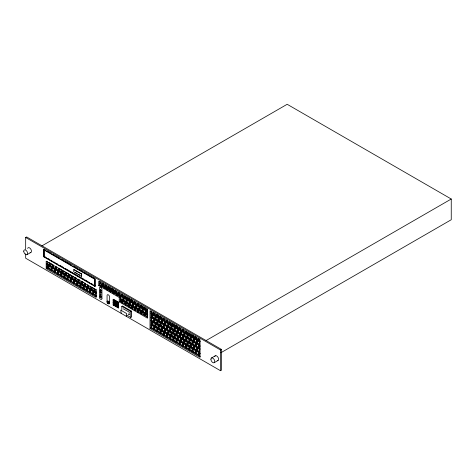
<?xml version="1.0" encoding="UTF-8"?>
<svg xmlns="http://www.w3.org/2000/svg" width="475" height="475" viewBox="0 0 475 475"><rect width="100%" height="100%" fill="white"/><g stroke="black" fill="none" stroke-linecap="round" stroke-linejoin="round"><path stroke-width="0.71" d="M128.784 314.794L129.343 312.152L123.132 308.756M126.219 316.273L126.778 313.637L120.692 310.122L121.25 313.405M25.674 249.339L25.674 237.5L26.636 236.942L221.475 349.434L221.475 370.156L220.513 370.714L25.674 258.222L25.674 253.781M42.014 245.824L287.173 104.286L451.25 199.013L451.25 219.741L220.857 352.753M27.033 254.659L30.881 252.439M43.617 256.743L44.258 256.369L44.258 249.713L43.938 249.898L94.573 279.128L95.214 278.76L95.214 286.158L94.893 286.348L43.617 256.743L43.617 249.339L45.22 249.898M49.709 265.81L52.274 267.288L52.274 264.326L49.709 262.847L49.709 265.81L50.35 265.436L52.274 266.546M46.182 268.583L96.176 297.445L96.176 290.047L46.182 261.185L46.182 268.583L47.144 268.031L47.144 261.369M48.426 268.031L47.785 268.399L47.785 265.436L46.502 264.7M52.915 264.7L52.915 267.657L53.55 267.288L56.115 268.767L54.833 269.509L54.833 272.466L55.474 272.098L57.398 273.208M51.632 269.877L50.991 270.251L50.991 267.288L48.426 265.81L48.426 268.767L49.068 268.399L49.068 262.479M54.192 271.356L52.274 270.251L51.632 270.619L51.632 267.657L54.192 269.141L54.192 272.098M56.115 266.546L56.115 269.509L56.757 269.141L59.322 270.619L58.039 271.356L58.039 274.318L58.68 273.95L63.81 276.907M59.322 268.399L59.322 271.356L59.963 270.988L61.887 272.098M58.039 271.356L60.604 272.84L61.245 272.466M62.528 270.251L62.528 273.208L63.169 272.84L65.093 273.95M61.245 275.429L60.604 275.797L60.604 272.84M73.744 269.693L74.064 269.509L81.753 273.95L81.433 276.355L73.744 271.914L73.744 269.693L81.433 274.134L81.753 273.95M65.728 272.098L65.728 275.061L66.369 274.687L68.934 276.171L67.652 276.907L67.652 279.87L68.293 279.502L70.217 280.612M67.011 278.76L65.093 277.649L64.452 278.017L64.452 275.061L67.011 276.539L67.011 279.502M68.934 276.907L69.576 276.539L72.141 278.017L71.499 278.392L68.934 276.907L68.934 273.95M72.141 275.797L72.141 278.76L72.782 278.392L74.706 279.502M76.629 284.311L71.499 281.348L70.858 281.723L70.858 278.76L73.423 280.238L74.064 279.87M76.629 278.392L75.347 277.649L75.347 280.612L75.988 280.238L77.906 281.348M74.064 282.827L73.423 283.201L73.423 280.238M78.547 282.459L79.188 282.091L81.753 283.569L81.112 283.937L78.547 282.459L78.547 279.502L79.83 280.238M77.265 284.679L76.629 285.048L76.629 282.091L74.064 280.612L74.064 283.569L74.706 283.201L74.706 277.281M79.83 286.158L77.906 285.048L77.265 285.422L77.265 282.459L79.83 283.937L79.83 286.9L80.471 286.532M81.753 284.311L82.395 283.937L84.96 285.422L84.318 285.79L81.753 284.311L81.753 281.348L83.677 282.459M83.036 285.79L83.036 288.752L83.677 288.378L81.112 286.9L80.471 287.268L80.471 284.311L83.036 285.79L83.677 285.422M84.96 283.201L84.96 286.158L85.601 285.79L87.525 286.9M89.442 291.709L84.318 288.752L83.677 289.121L83.677 286.158L86.242 287.642L86.242 290.599L86.883 290.231M88.166 285.048L88.166 288.01L88.807 287.642L90.725 288.752M94.893 285.606L94.573 285.79L94.573 279.128M102.262 284.311L100.344 283.201L99.702 283.569L102.262 285.048L102.262 282.827M91.366 286.9L91.366 289.863L92.008 289.489L94.573 290.973L93.29 291.709L93.29 294.672L93.931 294.298L96.496 295.783L95.855 296.151L95.855 293.188L93.29 291.709M98.741 285.606L99.702 285.048L120.211 296.893L119.249 297.445L98.741 285.606L98.741 281.164L147.452 309.284L147.452 318.167L119.249 301.886L119.249 297.445M92.649 293.562L90.725 292.452L90.084 292.82L90.084 289.863L92.649 291.341L92.649 294.298M102.903 283.201L102.903 285.422L103.544 285.048L105.468 286.158M94.573 288.752L94.573 291.709L95.214 291.341L96.496 292.083M104.185 288.378L104.185 286.9L104.827 286.532M95.855 293.188L96.496 292.82L94.573 291.709M106.109 287.268L106.75 286.9L109.315 288.378L108.674 288.752L106.109 287.268L106.109 285.048M104.185 286.9L106.75 288.378L107.392 288.01M107.392 290.231L107.392 288.752L108.033 288.378L108.033 289.863M109.315 289.121L109.957 288.752L112.522 290.231L111.88 290.599L109.315 289.121L109.315 286.9M112.522 288.752L112.522 290.973L113.157 290.599L115.081 291.709M115.722 290.599L115.722 292.82L116.363 292.452L118.287 293.562M118.928 294.672L119.569 294.298L122.134 295.783L121.493 296.151L118.928 294.672L118.928 292.452M113.157 299.44L113.478 299.256L118.607 302.213L118.607 307.764L118.287 307.948L113.157 304.992L113.157 299.44L118.287 302.403L118.287 307.948M118.287 304.992L113.478 302.213L113.478 300.734L114.119 300.366L114.119 301.845L115.401 302.587M122.134 296.519L122.776 296.151L125.335 297.629L124.693 298.003L122.134 296.519L122.134 294.298M113.478 302.213L114.119 301.845M113.798 302.403L113.157 302.771L117.646 305.36L117.646 307.58L117.966 307.396L117.966 305.176L113.157 302.403M122.776 299.85L120.852 298.739L120.211 299.113L122.776 300.592M113.157 304.992L114.119 304.433L114.119 302.955M113.478 300.734L117.325 302.955L117.966 302.587L117.646 304.992L117.646 302.771L113.157 300.182L113.478 299.992L117.966 302.587M118.287 302.403L118.607 302.213M119.249 301.886L120.211 301.334L147.773 317.241M125.335 296.151L125.335 298.371L125.976 298.003L127.9 299.113M123.417 300.96L125.976 302.444L125.976 299.482L123.417 298.003L123.417 300.96L124.058 300.592L125.976 301.702M118.607 307.764L113.478 304.808L113.478 303.323L117.325 305.544L117.966 305.176M128.541 298.003L128.541 300.224L129.182 299.85L131.106 300.96M126.617 302.812L129.182 304.291L129.182 301.334L126.617 299.85L126.617 302.812L127.258 302.444L129.182 303.549M121.814 310.027L121.814 306.327L122.455 305.959L131.427 311.137L131.427 317.057L130.785 317.431L126.938 315.21M129.823 301.702L132.388 303.181L132.388 306.143L129.823 304.659L129.823 301.702L130.465 301.334M131.747 302.07L132.388 301.702L134.953 303.181L134.312 303.549L131.747 302.07L131.747 299.85M129.823 304.659L130.465 304.291L133.03 305.769L131.747 306.512L131.747 307.99M132.388 303.181L133.03 302.812M134.953 310.585L134.953 308.364L135.595 307.99L133.03 306.512L133.03 303.549L133.671 303.181L133.671 306.143L135.595 307.254M134.953 303.923L135.595 303.549L138.154 305.033L137.512 305.401L134.953 303.923L134.953 301.702M133.03 306.512L133.671 306.143M138.154 312.431L138.154 310.211L138.795 309.843L136.236 308.364L136.236 305.401L136.871 305.033L136.871 307.99L138.795 309.1M131.747 306.512L134.312 307.99L134.953 307.622M138.154 303.549L138.154 305.769L138.795 305.401L140.719 306.512M121.814 306.327L130.785 311.505L131.427 311.137M136.236 308.364L136.871 307.99M128.903 314.676L129.544 314.308M134.953 308.364L137.512 309.843L138.154 309.474M141.36 305.401L141.36 307.622L142.001 307.254L143.925 308.364M142.001 313.916L142.001 308.732L139.436 307.254L139.436 310.211L140.077 309.843L142.001 310.953M144.566 309.474L145.208 309.1L147.773 310.585L147.131 310.953L144.566 309.474L144.566 307.254M141.36 314.284L141.36 312.063L142.001 311.695L139.436 310.211M142.643 312.063L143.284 311.695L145.849 313.173L145.208 313.542L142.643 312.063L142.643 309.1L145.208 310.585L145.208 313.542M147.773 312.063L145.849 310.953L145.849 313.916L146.49 313.542L147.773 314.284M144.566 315.394L144.566 313.916L147.131 315.394L147.773 315.02L145.849 313.916M153.538 313.91L151.614 312.805L150.973 313.173L153.538 314.652L153.538 312.431M154.179 312.805L154.179 315.02L154.82 314.652L156.744 315.762M156.744 323.166L154.82 322.056L154.82 316.13L152.255 314.652L152.255 317.615L152.897 317.241L154.82 318.351M155.462 319.461L156.103 319.093L158.668 320.572L158.027 320.946L155.462 319.461L155.462 316.504L156.103 316.13M153.538 321.314L151.614 320.203L150.973 320.572L153.538 322.056L153.538 319.093L150.973 317.615M157.385 316.872L158.027 316.504L160.586 317.983L159.95 318.351L157.385 316.872L157.385 314.652M155.462 316.504L158.027 317.983L158.668 317.615M158.668 318.351L161.227 319.835L161.227 322.792L158.668 321.314L158.668 318.351L159.309 317.983L159.309 320.946L161.227 322.056M154.179 322.424L156.744 323.902L156.744 320.946L154.179 319.461L154.179 322.424L154.82 322.056M160.586 316.504L160.586 318.725L161.227 318.351L163.151 319.461M152.255 325.013L154.82 326.491L154.82 323.534L152.255 322.056L152.255 325.013L152.897 324.645L154.82 325.755M158.668 321.314L159.309 320.946M155.462 323.902L158.027 325.381L158.027 328.344L155.462 326.865L155.462 323.902L156.103 323.534M150.011 328.528L200.005 357.39L200.005 339.631L150.011 310.769L150.011 328.528L151.614 327.602L151.614 325.387M157.385 324.277L158.027 323.902L160.586 325.381L159.95 325.755L157.385 324.277L157.385 321.314L159.95 322.792L160.586 322.424M163.792 318.351L163.792 320.572L164.433 320.203L166.357 321.314M155.462 326.865L156.103 326.491L158.668 327.976L157.385 328.712L157.385 331.675L158.027 331.307L166.357 336.116M158.027 325.381L158.668 325.013M161.868 323.166L164.433 324.645L164.433 321.682L161.868 320.203L161.868 323.166L162.509 322.792L164.433 323.902M156.744 330.564L154.82 329.454L154.179 329.822L154.179 326.865L156.744 328.344L156.744 331.307M160.586 326.123L163.151 327.602L163.151 324.645L160.586 323.166L160.586 326.123L161.227 325.755L163.151 326.865M166.998 320.203L166.998 322.424L167.639 322.056L169.563 323.166M158.668 328.712L161.227 330.196L160.586 330.564L160.586 333.527L161.227 333.153L161.227 327.233L158.668 325.755L158.668 328.712L159.309 328.344L161.227 329.454M165.074 325.013L167.639 326.491L167.639 323.534L165.074 322.056L165.074 325.013L165.716 324.645L167.639 325.755M168.281 323.902L170.846 325.381L170.846 328.344L168.281 326.865L168.281 323.902L168.922 323.534M157.385 328.712L159.95 330.196L160.586 329.822M163.792 327.976L166.357 329.454L166.357 326.491L163.792 325.013L163.792 327.976L164.433 327.602L166.357 328.712M170.204 324.277L170.846 323.902L173.405 325.381L172.763 325.755L170.204 324.277L170.204 322.056M166.998 336.484L166.357 336.852L166.357 333.895L163.792 332.417L163.792 335.374L164.433 335.006L164.433 329.086L161.868 327.602L161.868 330.564L162.509 330.196L164.433 331.307M168.281 326.865L168.922 326.491L171.487 327.976L170.204 328.712L170.204 331.675L172.763 333.153L173.405 332.785L170.846 331.307L170.204 331.675M170.846 325.381L171.487 325.013M160.586 332.785L159.95 333.153L159.95 330.196M166.998 329.822L169.563 331.307L169.563 328.344L166.998 326.865L166.998 329.822L167.639 329.454L169.563 330.564M173.405 323.902L173.405 326.123L174.046 325.755L175.97 326.865M169.563 337.963L167.639 336.852L167.639 330.933L165.074 329.454L165.074 332.417L165.716 332.043L167.639 333.153M175.97 334.263L174.046 333.153L174.046 327.233L171.487 325.755L171.487 328.712L172.128 328.344L174.046 329.454M163.792 334.637L163.151 335.006L163.151 332.043L160.586 330.564M170.204 328.712L172.763 330.196L173.405 329.822M176.611 325.755L176.611 327.976L177.252 327.602L179.176 328.712M173.405 330.564L175.97 332.043L175.97 335.006L173.405 333.527L173.405 330.564L174.046 330.196L171.487 328.712M168.281 334.263L168.922 333.895L171.487 335.374L170.846 335.748L168.281 334.263L168.281 331.307L170.846 332.785L170.846 338.705L175.97 341.668M179.176 336.116L177.252 335.006L177.252 329.086L174.687 327.602L174.687 330.564L175.328 330.196L177.252 331.307M167.639 336.852L166.998 337.226L166.998 334.263L169.563 335.748L169.563 338.705L170.204 338.337M173.405 333.527L174.046 333.153M179.817 327.602L179.817 329.822L180.458 329.454L182.382 330.564M175.97 342.404L175.97 339.447L173.405 337.963L173.405 340.925L174.046 340.557L174.046 334.637L171.487 333.153L171.487 336.116L172.128 335.748L174.046 336.852M182.382 337.963L180.458 336.852L180.458 330.933L177.893 329.454L177.893 332.417L178.535 332.043L180.458 333.153M170.846 338.705L170.204 339.073L170.204 336.116L172.763 337.594L172.763 340.557L173.405 340.183M176.611 335.374L179.176 336.852L179.176 333.895L176.611 332.417L176.611 335.374L177.252 335.006M183.023 331.675L183.665 331.307L186.224 332.785L185.583 333.153L183.023 331.675L183.023 329.454M174.687 337.963L177.252 339.447L177.252 336.484L174.687 335.006L174.687 337.963L175.328 337.594L177.252 338.705M181.1 334.263L181.741 333.895L184.3 335.374L183.665 335.748L181.1 334.263L181.1 331.307L183.665 332.785L183.665 338.705L186.224 340.183L185.583 340.557L183.023 339.073L183.023 336.116L185.583 337.594L185.583 340.557M179.817 337.226L182.382 338.705L182.382 335.748L179.817 334.263L179.817 337.226L180.458 336.852M186.224 331.307L186.224 333.527L186.865 333.153L188.789 334.263M177.893 339.815L180.458 341.293L180.458 338.337L177.893 336.852L177.893 339.815L178.535 339.447L180.458 340.557M188.789 341.668L186.865 340.557L186.865 334.637L184.3 333.153L184.3 336.116L184.941 335.748L186.865 336.852M181.1 338.705L183.665 340.183L183.665 343.146L181.1 341.668L181.1 338.705L181.741 338.337M179.176 343.514L177.252 342.404L176.611 342.778L176.611 339.815L179.176 341.293L179.176 344.256M183.023 339.073L183.665 338.705M189.43 333.153L189.43 335.374L190.071 335.006L191.995 336.116M181.1 341.668L181.741 341.293L184.3 342.778L183.023 343.514L183.023 346.477L183.665 346.109L188.789 349.066M183.665 340.183L184.3 339.815M187.506 337.963L190.071 339.447L190.071 336.484L187.506 335.006L187.506 337.963L188.148 337.594L190.071 338.705M184.3 340.557L186.865 342.036L186.865 347.955L186.224 348.323L186.224 345.367L186.865 344.998L184.3 343.514L184.3 340.557L184.941 340.183L184.941 343.146L186.865 344.256M190.713 336.852L193.277 338.337L193.277 341.293L190.713 339.815L190.713 336.852L191.354 336.484M182.382 345.367L180.458 344.256L179.817 344.624L179.817 341.668L182.382 343.146L182.382 346.109M186.224 340.925L188.789 342.404L188.789 339.447L186.224 337.963L186.224 340.925L186.865 340.557M192.636 335.006L192.636 337.226L193.277 336.852L195.201 337.963M184.3 343.514L184.941 343.146M190.713 339.815L191.354 339.447L193.277 340.557M193.919 338.705L196.478 340.183L196.478 343.146L193.919 341.668L193.919 338.705L194.56 338.337M183.023 343.514L185.583 344.998L186.224 344.624M189.43 342.778L191.995 344.256L191.995 341.293L189.43 339.815L189.43 342.778L190.071 342.404L191.995 343.514M195.842 339.073L196.478 338.705L199.043 340.183L198.402 340.557L195.842 339.073L195.842 336.852M191.995 350.918L190.071 349.808L190.071 343.888L187.506 342.404L187.506 345.367L188.148 344.998L190.071 346.109M193.919 341.668L194.56 341.293L197.119 342.778L195.842 343.514L195.842 346.477L198.402 347.955L199.043 347.587L196.478 346.109L195.842 346.477M196.478 340.183L197.119 339.815M200.325 349.066L199.043 348.323L199.043 345.367L199.684 344.998L197.119 343.514L197.119 340.557L197.76 340.183L197.76 343.146L199.684 344.256M186.224 347.587L185.583 347.955L185.583 344.998M192.636 344.624L195.201 346.109L195.201 343.146L192.636 341.668L192.636 344.624L193.277 344.256L195.201 345.367M199.043 338.705L199.043 340.925L199.684 340.557L199.684 339.073M190.071 349.808L189.43 350.176L189.43 347.219L190.071 346.845L187.506 345.367M195.201 352.765L193.277 351.654L193.277 345.735L190.713 344.256L190.713 347.219L191.354 346.845L193.277 347.955M197.119 343.514L197.76 343.146M189.43 349.434L188.789 349.808L188.789 346.845L186.224 345.367M195.842 343.514L198.402 344.998L199.043 344.624M206.097 340.557L451.25 199.013M193.919 349.066L194.56 348.697L197.119 350.176L196.478 350.544L193.919 349.066L193.919 346.109L196.478 347.587L196.478 353.507L199.684 355.359L199.684 349.434L197.119 347.955L197.119 350.918L199.684 352.397M193.277 351.654L192.636 352.028L192.636 349.066L195.201 350.544L195.201 353.507M199.043 348.323L199.684 347.955L199.684 342.036L197.119 340.557M197.119 350.918L197.76 350.544L199.684 351.654M196.478 353.507L195.842 353.875L195.842 350.918L198.402 352.397L198.402 355.359L199.043 354.985M199.684 355.359L199.043 355.728L199.043 352.765L200.325 353.507M25.674 237.5L220.513 349.992L221.475 349.434M211.464 357.996L215.312 355.775M214.183 362.71L218.031 360.489M47.144 251.008L48.426 251.744M49.709 252.486L50.991 253.228M52.915 254.339L54.192 255.075M55.474 255.817L57.398 256.928M58.68 257.67L59.963 258.406M61.887 259.516L63.169 260.258M64.452 260.995L71.499 265.068M73.423 266.178L77.265 268.399M78.547 269.141L83.036 271.73M84.318 272.466L86.242 273.576M87.525 274.318L88.807 275.061M90.084 275.797L92.008 276.907M93.29 277.649L94.573 278.392M43.617 249.339L94.893 278.944L94.893 286.348M102.903 285.422L105.468 286.9L105.468 284.679M112.522 290.973L115.081 292.452L115.081 290.231M115.722 292.82L118.287 294.298L118.287 292.077M125.335 298.371L127.9 299.85L127.9 297.629M128.541 300.224L131.106 301.702L131.106 299.482M138.154 305.769L140.719 307.254L140.719 305.033M141.36 307.622L143.925 309.1L143.925 306.88M154.179 315.02L156.744 316.504L156.744 314.284M160.586 318.725L163.151 320.203L163.151 317.983M163.792 320.572L166.357 322.056L166.357 319.835M166.998 322.424L169.563 323.902L169.563 321.682M173.405 326.123L175.97 327.602L175.97 325.381M176.611 327.976L179.176 329.454L179.176 327.233M179.817 329.822L182.382 331.307L182.382 329.086M186.224 333.527L188.789 335.006L188.789 332.785M189.43 335.374L191.995 336.852L191.995 334.637M192.636 337.226L195.201 338.705L195.201 336.484M199.043 340.925L200.325 341.668M103.544 286.532L100.979 285.048L100.979 286.532M107.392 288.752L109.957 290.231L109.957 291.709M117.004 294.298L119.569 295.783L119.569 297.261M133.03 303.549L135.595 305.033L135.595 310.211M136.236 305.401L138.795 306.88L138.795 312.063M75.347 272.466L77.265 273.576M78.547 274.318L79.83 275.061M152.255 317.615L154.82 319.093M174.687 330.564L177.252 332.043M177.893 332.417L180.458 333.895M184.3 336.116L186.865 337.594M120.211 299.85L121.493 300.592L121.493 302.07M138.154 310.211L140.719 311.695L140.719 313.173M141.36 312.063L143.925 313.542L143.925 315.02M199.043 345.367L200.325 346.109M44.899 256.743L46.182 257.48M48.106 258.59L49.388 259.332M50.671 260.074L51.953 260.811M53.871 261.921L55.153 262.663M56.436 263.405L57.718 264.142M59.642 265.252L63.49 267.473M65.407 268.583L72.461 272.656M73.744 273.392L78.227 275.981M79.509 276.723L83.998 279.312M85.28 280.054L87.204 281.164M88.487 281.907L89.763 282.643M91.046 283.385L92.969 284.495M95.214 286.158L43.938 256.559L43.938 249.155M60.604 269.141L61.887 269.877L61.887 272.84L59.322 271.356M63.81 270.988L65.093 271.73L65.093 274.687L62.528 273.208M70.858 275.061L69.576 274.318L69.576 276.539M74.064 276.907L72.782 276.171L72.782 278.392M96.496 289.863L95.214 289.121L95.214 291.341M49.068 264.7L47.144 263.589L46.502 263.957L49.068 265.436M52.915 267.657L55.474 269.141L55.474 266.178M56.115 269.509L58.68 270.988L58.68 268.031M65.728 275.061L68.293 276.539L68.293 273.576L66.369 272.466L66.369 274.687M72.141 278.76L74.706 280.238M75.347 280.612L77.906 282.091M84.96 286.158L87.525 287.642L87.525 284.679M88.166 288.01L90.725 289.489L90.725 286.532M91.366 289.863L93.931 291.341L93.931 288.378L92.008 287.268L92.008 289.489M161.868 330.564L164.433 332.043M165.074 332.417L167.639 333.895M171.487 336.116L174.046 337.594M190.713 347.219L193.277 348.697M54.833 269.509L57.398 270.988L57.398 273.95M67.652 276.907L70.217 278.392L70.217 281.348M150.973 325.013L153.538 326.491L153.538 329.454M189.43 347.219L191.995 348.697L191.995 351.654M114.76 304.808L116.684 305.918M46.502 266.92L50.991 269.509M150.973 327.233L153.538 328.712M46.502 267.657L96.496 296.519M200.325 356.47L150.973 327.976L150.973 310.953M220.513 349.992L220.513 370.714M198.402 338.337L198.402 340.557M198.402 344.998L198.402 347.955M197.76 347.587L197.76 350.544M196.478 337.226L196.478 338.705M196.478 343.888L196.478 346.109M194.56 339.073L194.56 341.293M194.56 345.735L194.56 348.697M193.277 335.374L193.277 336.852M193.277 342.036L193.277 344.256M191.354 337.226L191.354 339.447M191.354 343.888L191.354 346.845M190.071 333.527L190.071 335.006M190.071 340.183L190.071 342.404M188.148 335.374L188.148 337.594M188.148 342.036L188.148 344.998M186.865 331.675L186.865 333.153M185.583 330.933L185.583 333.153M184.941 333.527L184.941 335.748M183.665 329.822L183.665 331.307M183.665 343.888L183.665 346.109M181.741 331.675L181.741 333.895M181.741 339.073L181.741 341.293M180.458 327.976L180.458 329.454M180.458 342.036L180.458 344.256M178.535 329.086L178.535 332.043M178.535 337.226L178.535 339.447M177.252 326.123L177.252 327.602M177.252 340.183L177.252 342.404M175.328 327.233L175.328 330.196M175.328 335.374L175.328 337.594M174.046 324.277L174.046 325.755M172.763 323.534L172.763 325.755M172.763 330.196L172.763 333.153M172.128 325.381L172.128 328.344M172.128 333.527L172.128 335.748M170.846 322.424L170.846 323.902M170.846 329.086L170.846 331.307M168.922 324.277L168.922 326.491M168.922 331.675L168.922 333.895M167.639 320.572L167.639 322.056M167.639 327.233L167.639 329.454M165.716 322.424L165.716 324.645M165.716 329.086L165.716 332.043M164.433 318.725L164.433 320.203M164.433 325.381L164.433 327.602M162.509 320.572L162.509 322.792M162.509 327.233L162.509 330.196M161.227 316.872L161.227 318.351M161.227 323.534L161.227 325.755M159.95 316.13L159.95 318.351M159.95 322.792L159.95 325.755M159.309 325.381L159.309 328.344M158.027 315.02L158.027 316.504M158.027 317.983L158.027 320.946M158.027 321.682L158.027 323.902M158.027 329.086L158.027 331.307M156.103 316.872L156.103 319.093M156.103 324.277L156.103 326.491M154.82 313.173L154.82 314.652M154.82 327.233L154.82 329.454M152.897 315.02L152.897 317.241M152.897 322.424L152.897 324.645M151.614 311.321L151.614 312.805M151.614 314.284L151.614 320.203M151.614 321.682L151.614 324.645M147.131 308.732L147.131 310.953M147.131 315.394L147.131 316.872M146.49 310.585L146.49 313.542M145.208 307.622L145.208 309.1M145.208 314.284L145.208 315.762M143.284 308.732L143.284 311.695M142.001 305.769L142.001 307.254M140.077 306.88L140.077 309.843M138.795 303.923L138.795 305.401M137.512 303.181L137.512 305.401M137.512 309.843L137.512 312.063M135.595 302.07L135.595 303.549M134.312 301.334L134.312 303.549M134.312 307.99L134.312 310.211M132.388 300.224L132.388 301.702M132.388 306.88L132.388 309.1M131.106 308.364L131.106 306.143L128.541 304.659L128.541 306.88M130.785 311.505L130.785 317.431M130.465 302.07L130.465 304.291M129.182 298.371L129.182 299.85M129.182 305.033L129.182 307.254M127.9 305.769L127.9 304.291L125.335 302.812L125.335 305.033M127.258 300.224L127.258 302.444M125.976 296.519L125.976 298.003M125.976 303.181L125.976 305.401M124.693 295.783L124.693 298.003M124.693 303.923L124.693 302.444L122.134 300.96L122.134 303.181M124.058 298.371L124.058 300.592M122.776 294.672L122.776 296.151M122.776 303.549L122.776 297.629L120.211 296.151L120.211 301.334M121.493 293.93L121.493 296.151M120.852 296.519L120.852 298.739M119.569 292.82L119.569 294.298M117.646 293.93L117.646 295.408M117.325 302.955L117.325 304.433L117.646 304.249L113.798 302.029L113.798 300.55M117.325 305.544L117.325 307.028L117.646 306.838L113.798 304.617L113.798 303.139M116.363 290.973L116.363 292.452M116.363 295.408L116.363 293.93L113.798 292.452L113.798 293.93M114.439 292.077L114.439 293.562M113.157 289.121L113.157 290.599M113.157 293.562L113.157 292.077L110.598 290.599L110.598 292.077M111.88 288.378L111.88 290.599M111.239 290.231L111.239 291.709M109.957 287.268L109.957 288.752M108.674 286.532L108.674 288.752M106.75 285.422L106.75 286.9M106.75 288.378L106.75 289.863M104.827 287.268L104.827 288.752M103.544 283.569L103.544 285.048M101.62 285.422L101.62 286.9M100.344 281.717L100.344 283.201M99.702 281.348L99.702 285.048M93.931 292.083L93.931 294.298M90.725 290.231L90.725 292.452M89.442 292.452L89.442 289.489L86.883 288.01L86.883 290.973L87.525 290.599L87.525 288.378M88.807 285.422L88.807 287.642M85.601 283.569L85.601 285.79M84.318 282.827L84.318 285.79M84.318 286.532L84.318 288.752M82.395 281.717L82.395 283.937M81.433 274.134L81.433 276.355M81.112 280.98L81.112 286.9M79.188 279.87L79.188 282.091M77.906 279.128L77.906 285.048M75.988 278.017L75.988 280.238M71.499 275.429L71.499 278.392M71.499 279.128L71.499 281.348M68.293 277.281L68.293 279.502M65.093 275.429L65.093 277.649M63.81 277.649L63.81 274.687L61.245 273.208L61.245 276.171L61.887 275.797L61.887 273.576M63.169 270.619L63.169 272.84M59.963 268.767L59.963 270.988M58.68 271.73L58.68 273.95M56.757 266.92L56.757 269.141M55.474 269.877L55.474 272.098M53.55 265.068L53.55 267.288M52.274 268.031L52.274 270.251M50.35 263.215L50.35 265.436M27.663 248.437A2.719 1.568 60 0 1 30.881 249.298A2.719 1.568 60 0 1 30.014 252.516M214.813 356.488A2.719 1.568 60 0 1 218.031 357.348A2.719 1.568 60 0 1 217.17 360.567M107.522 302.332A1.36 0.784 60 0 1 108.187 301.067A1.36 0.784 60 0 1 109.298 302.997A1.36 0.784 60 0 1 107.873 302.943M100.914 296.804C100.207 297.855 100.48 295.094 100.914 296.804M100.474 294.292L100.92 295.1A0.808 0.463 60 0 0 101.133 295.141L100.528 295.112L100.177 294.245L100.457 293.764L101.133 294.09L100.474 294.292M101.205 296.964L101.104 297.332A0.819 0.475 60 0 1 100.819 297.421L100.112 297.065L100.112 295.64L101.205 296.964M101.116 292.849L100.189 292.743L100.189 291.317L101.009 291.923L101.116 292.849M100.777 292.048L100.468 291.715L100.777 292.048M100.825 292.677L100.468 292.291L100.825 292.677M100.647 289.578L100.807 290.272L100.653 289.578M100.433 290.302L100.041 290.397L100.492 289.233L101.258 291.098L100.433 290.302M109.636 302.997L109.636 297.077A1.811 1.045 60 0 0 108.353 294.856A1.811 1.045 60 0 0 107.071 295.598L107.071 301.518A1.811 1.045 60 0 0 108.353 303.739A1.811 1.045 60 0 0 109.636 302.997M101.941 298.555L101.941 289.673A1.811 1.045 60 0 0 100.664 287.452A1.811 1.045 60 0 0 99.382 288.194L99.382 297.077A1.811 1.045 60 0 0 100.664 299.298A1.811 1.045 60 0 0 101.941 298.555M210.9 359.242A2.719 1.568 60 0 0 213.786 362.829A2.719 1.568 60 0 0 213.786 358.987A2.719 1.568 60 0 0 210.9 359.242M107.392 302.07A0.908 0.522 60 0 0 108.353 303.27A0.908 0.522 60 0 0 108.353 301.987A0.908 0.522 60 0 0 107.392 302.07M107.712 301.886A0.908 0.522 60 0 0 108.674 303.08A0.908 0.522 60 0 0 108.674 301.803A0.908 0.522 60 0 0 107.712 301.886M107.071 301.886A1.36 0.784 60 0 0 108.514 303.679A1.36 0.784 60 0 0 108.514 301.756A1.36 0.784 60 0 0 107.071 301.886M23.75 251.192A2.719 1.568 60 0 0 26.636 254.778A2.719 1.568 60 0 0 26.636 250.937A2.719 1.568 60 0 0 23.75 251.192"/></g></svg>
